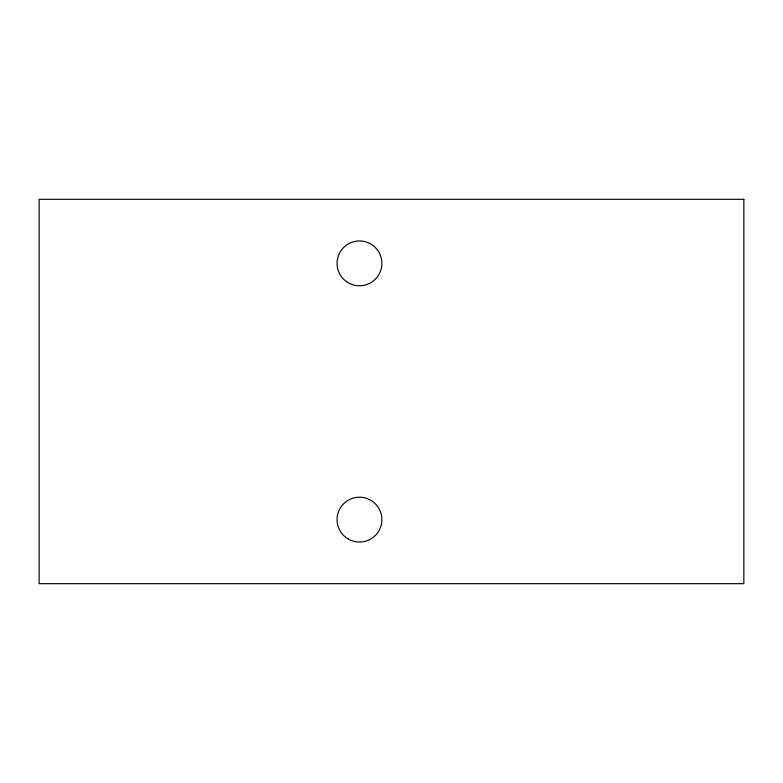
<?xml version="1.0" encoding="UTF-8"?>
<svg xmlns="http://www.w3.org/2000/svg" width="783" height="783" viewBox="0 0 783 783"><rect width="100%" height="100%" fill="white"/><g stroke="black" fill="none" stroke-linecap="round" stroke-linejoin="round"><path stroke-width="1.17" d="M743.85 199.313L39.15 199.313L39.15 583.687L743.85 583.687L743.85 199.313M347.319 282.213A22.423 22.423 0 0 0 381.859 264.478A22.423 22.423 0 0 0 349.228 243.425A22.423 22.423 0 0 0 347.319 282.213M348.259 539.047A22.423 22.423 0 0 0 381.889 519.628A22.423 22.423 0 0 0 348.259 500.21A22.423 22.423 0 0 0 348.259 539.047"/></g></svg>
